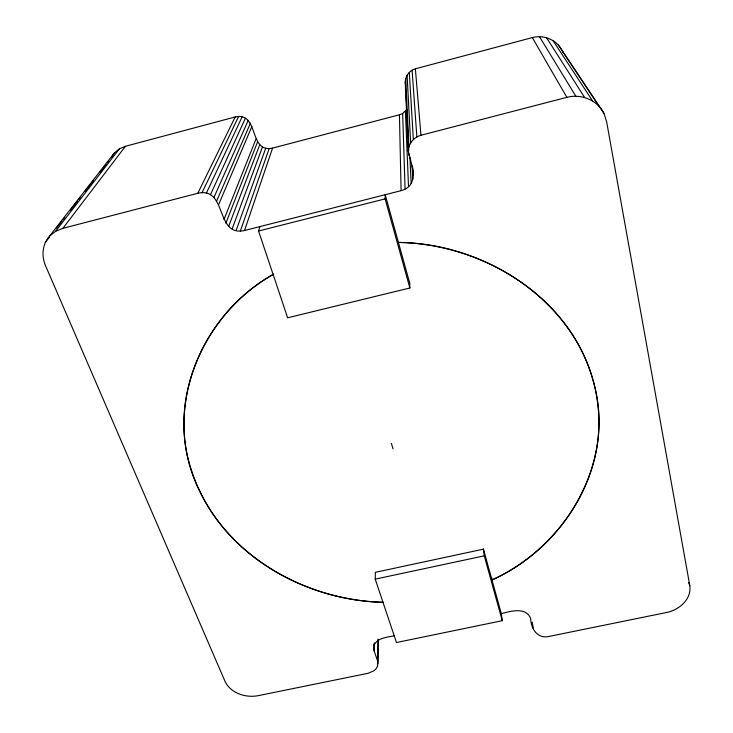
<?xml version="1.0" encoding="UTF-8"?>
<svg xmlns="http://www.w3.org/2000/svg" width="733" height="733" viewBox="0 0 733 733"><rect width="100%" height="100%" fill="white"/><g stroke="black" fill="none" stroke-linecap="round" stroke-linejoin="round"><path stroke-width="1.1" d="M407.035 109.318L402.655 113.468L399.439 114.779L272.566 148.112C248.35 153.463 259.528 111.48 235.192 116.959L125.435 146.279L119.387 148.836L114.403 152.895L49.487 236.209C42.441 244.126 41.314 255.725 45.373 265.319L225.086 681.507C230.913 693.4 245.674 698.027 258.071 695.699L368.305 673.242L374.187 670.64L376.267 668.542L377.577 666.086L377.614 663.805M377.577 666.086L377.935 639.158M378.017 663.447L378.42 639.488M259.922 226.589L258.557 231.023L287.638 317.792L409.866 287.987L385.118 198.872L385.191 194.703L409.692 283.085M377.559 660.79L374.087 650.822L373.702 644.719M375.232 579.134L375.378 572.317L483.441 549.154L501.326 613.668L502.261 620.695L396.471 642.529L375.232 579.134L484.256 555.843L483.432 549.054M374.087 650.822L374.261 642.841M49.487 236.209L55.497 231.371L62.882 228.329L197.8 193.265C227.45 186.411 215.026 237.18 244.501 230.519L401.088 190.662C420.375 185.376 411.176 164.311 408.308 151.163L405.23 81.968C405.322 75.957 409.573 70.414 415.382 68.82L532.305 37.585C543.849 34.469 556.869 39.921 562.22 50.733L603.928 113.331L606.585 121.476L689.826 585.795C691.686 599.484 678.914 610.085 666.554 612.495L549.209 636.4C537.738 639.231 530.939 629.006 530.655 618.57C526.157 606.576 510.305 611.24 501.326 613.668M408.308 151.163L408.922 146.912L405.725 78.449M373.619 648.137C374.288 638.095 386.85 637.27 394.281 635.841M244.501 230.519L272.566 148.112M240.342 231.023L269.194 148.533M236.127 230.492L265.777 148.084M232.123 228.943L262.551 146.792M228.604 226.488L259.729 144.731M225.819 223.281L257.503 142.046M223.95 219.552L256.028 138.922M218.7 204.48L251.95 126.314M216.803 200.677L250.457 123.144M408.922 146.912C410.636 141.267 415.281 136.842 420.953 135.266L566.875 97.333C581.086 93.604 597.294 99.935 603.928 113.331M213.963 197.406L248.203 120.414M210.389 194.886L245.344 118.315M206.303 193.292L242.064 116.987M202.015 192.733L238.601 116.52M197.8 193.265L235.192 116.959M111.434 157.302L114.403 152.895M62.882 228.329L125.435 146.279M55.497 231.371L119.387 148.836M45.263 242.504L49.45 237.116M56.432 228.146L62.012 220.972M63.405 219.176L64.797 217.38M70.377 210.206L77.359 201.236M78.752 199.44L80.144 197.644M85.028 191.368L93.403 180.602M99.679 172.53L105.955 164.458M107.348 162.662L108.75 160.866M273.62 274.215C198.716 315.483 159.666 414.347 200.421 492.539C233.671 560.543 309.161 600.336 383.212 602.306C301.327 600.529 217.014 550.657 191.441 470.1C166.226 395.609 206.724 311.626 273.519 274.27M491.98 579.95C566.407 547.01 617.452 459.82 592.731 379.227C568.964 295.839 482.204 243.823 398.422 242.431C490.304 243.191 586.244 308.052 597.67 403.626C607.602 478.008 558.299 549.732 491.98 579.95L491.696 577.686M258.557 231.023L385.118 198.872M558.289 44.942L599.136 106.285M552.92 40.462L592.539 100.842M546.497 37.63L584.577 97.397M539.461 36.65L575.817 96.197M532.305 37.585L566.875 97.333M688.626 582.598L689.826 585.795M562.22 50.733L562.862 52.648M391.376 443.392L393.044 448.853M484.256 555.843L502.261 620.695M532.231 622.152L533.367 628.877M405.23 81.968L405.661 85.486M415.382 68.82L420.953 135.266M412.102 70.176L416.866 136.906M409.28 72.347L413.357 139.527M413.229 170.762L413.476 175.269M412.78 167.701L412.963 171.101M412.138 165.759L412.862 179.42M407.099 75.169L410.645 142.944M409.912 157.265L411.167 183.277M405.963 92.248L406.43 102.4M406.733 109.162L407.2 119.314M407.502 126.085L407.914 135.101M408.217 141.872L408.629 150.888M408.73 153.151L408.84 155.405M405.431 111.37L408.51 186.567M409.665 282.306L409.866 287.987M402.655 113.468L405.074 189.087M399.439 114.779L401.088 190.662"/></g></svg>
